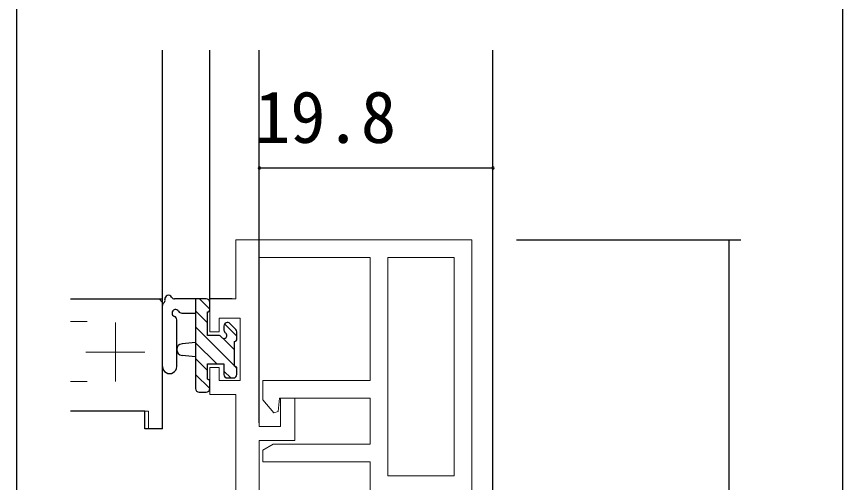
# Model space of a CAD drawing. Units: millimetres, scale not verified. Extents: x -567 to 567, y -403 to 403.
# Drawn here: x -169.5 to -99.5, y -98.2 to -58.8 of the extents above; entities that cross this region are included whole.
import ezdxf
from ezdxf.enums import TextEntityAlignment as Align

# ---------------------------------------------------------------- set-up
doc = ezdxf.new("R2010")
doc.units = ezdxf.units.MM
doc.header["$LTSCALE"] = 2
for name, color, linetype in [('0-0_0', 7, 'Continuous'), ('0-3_YKK_12', 2, 'Continuous'), ('0-4_YKK_13', 4, 'Continuous'), ('0-6_YKK_D', 6, 'Continuous')]:
    doc.layers.add(name, color=color, linetype=linetype)
doc.layers.add('0-2_YKK_11', color=7, linetype='Continuous', lineweight=18)
doc.styles.add('ＭＳ ゴシック', font='')
doc.styles.get('ＭＳ ゴシック').set_extended_font_data('MS Gothic')

msp = doc.modelspace()

# ---------------------------------------------------------------- linework, layer by layer
at = {"layer": '0-0_0'}
msp.add_line((-99.462, -48.099), (-99.462, -153.099), dxfattribs=at)
msp.add_lwpolyline([(-169.462, -48.099), (-169.462, -153.099), (-99.462, -153.099)], dxfattribs=at)
at = {"layer": '0-2_YKK_11'}
for p, q in [((-137.984, -79.184), (-137.984, -97.684)), ((-157.384, -82.684), (-164.884, -82.684)), ((-163.484, -84.614), (-164.884, -84.614)), ((-163.484, -84.614), (-164.884, -84.614)), ((-164.884, -89.684), (-163.484, -89.684))]:
    msp.add_line(p, q, dxfattribs=at)
at = {"layer": '0-2_YKK_11', "color": 2}
for p, q in [((-161.084, -84.684), (-161.084, -89.684)), ((-163.584, -87.184), (-158.584, -87.184))]:
    msp.add_line(p, q, dxfattribs=at)
at = {"layer": '0-2_YKK_11'}
for points in [[(-150.884, -113.184), (-150.884, -90.784), (-153.084, -90.784), (-153.084, -88.484), (-152.284, -88.484), (-152.284, -89.584), (-150.514, -89.584), (-150.514, -84.314), (-152.284, -84.314), (-152.284, -85.484), (-153.084, -85.484), (-153.084, -82.684), (-150.884, -82.684), (-150.884, -77.684), (-148.884, -77.684), (-148.884, -93.484), (-147.084, -93.484), (-147.084, -91.084), (-145.884, -91.084), (-145.884, -94.684), (-148.884, -94.684), (-148.884, -106.184)], [(-139.484, -99.684), (-139.484, -96.484), (-148.584, -96.484), (-148.584, -95.484), (-147.718, -94.984), (-139.484, -94.984), (-139.484, -91.084), (-147.184, -91.084), (-147.283, -92.21), (-147.665, -92.331), (-148.584, -91.235), (-148.584, -89.584), (-139.484, -89.584), (-139.484, -79.184), (-148.884, -79.184), (-148.884, -77.684), (-130.884, -77.684), (-130.884, -127.684)], [(-164.884, -92.184), (-158.284, -92.184), (-158.284, -93.684), (-157.084, -93.684), (-157.084, -92.184), (-157.084, -82.984), (-157.384, -82.684)]]:
    msp.add_lwpolyline(points, dxfattribs=at)
msp.add_lwpolyline([(-137.984, -79.184), (-137.984, -97.684), (-132.384, -97.684), (-132.384, -79.184)], close=True, dxfattribs=at)
at = {"layer": '0-3_YKK_12'}
for p, q in [((-157.084, -93.684), (-157.084, -61.632)), ((-148.884, -93.184), (-148.884, -61.632)), ((-129.084, -127.684), (-129.084, -61.632)), ((-164.884, -82.684), (-157.084, -82.684))]:
    msp.add_line(p, q, dxfattribs=at)
for points in [[(-151.184, -82.684), (-153.084, -82.684), (-153.084, -61.632)], [(-157.084, -93.684), (-158.584, -93.684), (-158.584, -92.184), (-164.884, -92.184)]]:
    msp.add_lwpolyline(points, dxfattribs=at)
at = {"layer": '0-4_YKK_13'}
for p, q in [((-157.084, -88.412), (-157.084, -83.25)), ((-157.084, -88.412), (-157.084, -83.25)), ((-153.384, -82.684), (-156.065, -82.684)), ((-153.384, -82.684), (-156.065, -82.684)), ((-154.284, -82.684), (-154.284, -90.284)), ((-154.284, -82.684), (-154.284, -90.284)), ((-153.084, -83.554), (-153.954, -82.684)), ((-153.084, -83.554), (-153.954, -82.684)), ((-153.084, -83.584), (-153.084, -82.984)), ((-153.084, -83.584), (-153.084, -82.984)), ((-155.465, -83.884), (-154.284, -83.884)), ((-155.465, -83.884), (-154.284, -83.884)), ((-153.284, -84.701), (-154.284, -83.701)), ((-153.284, -84.701), (-154.284, -83.701)), ((-155.884, -88.412), (-155.881, -84.451)), ((-155.884, -88.412), (-155.881, -84.451)), ((-150.984, -88.348), (-154.284, -85.048)), ((-150.984, -88.348), (-154.284, -85.048)), ((-151.884, -84.984), (-151.884, -85.323)), ((-151.884, -84.984), (-151.884, -85.323)), ((-150.784, -85.854), (-151.828, -84.81)), ((-150.784, -85.854), (-151.828, -84.81)), ((-150.872, -85.272), (-151.372, -84.772)), ((-150.872, -85.272), (-151.372, -84.772)), ((-150.984, -87.001), (-151.963, -86.021)), ((-150.984, -87.001), (-151.963, -86.021)), ((-150.784, -86.084), (-150.784, -85.484)), ((-150.784, -86.084), (-150.784, -85.484)), ((-154.284, -86.384), (-155.429, -86.486)), ((-154.284, -86.384), (-155.429, -86.486)), ((-152.495, -88.184), (-154.284, -86.395)), ((-152.495, -88.184), (-154.284, -86.395)), ((-150.984, -88.384), (-150.984, -86.284)), ((-150.984, -88.384), (-150.984, -86.284)), ((-154.284, -87.584), (-155.429, -87.482)), ((-154.284, -87.584), (-155.429, -87.482)), ((-153.284, -88.742), (-154.284, -87.742)), ((-153.284, -88.742), (-154.284, -87.742)), ((-151.295, -89.384), (-151.884, -88.795)), ((-151.295, -89.384), (-151.884, -88.795)), ((-150.788, -88.543), (-150.943, -88.388)), ((-150.788, -88.543), (-150.943, -88.389)), ((-150.784, -89.084), (-150.784, -88.584)), ((-150.784, -89.084), (-150.784, -88.584)), ((-153.084, -90.289), (-154.284, -89.089)), ((-153.084, -90.289), (-154.284, -89.089)), ((-151.584, -89.384), (-151.084, -89.384)), ((-151.584, -89.384), (-151.084, -89.384)), ((-153.084, -90.284), (-153.084, -89.684)), ((-153.084, -90.284), (-153.084, -89.684)), ((-153.984, -90.584), (-153.384, -90.584)), ((-153.984, -90.584), (-153.384, -90.584))]:
    msp.add_line(p, q, dxfattribs=at)
for points in [[(-152.345, -85.784), (-153.284, -85.784), (-153.284, -83.784)], [(-152.345, -85.784), (-153.284, -85.784), (-153.284, -83.784)], [(-153.284, -89.484), (-153.284, -88.184), (-151.884, -88.184), (-151.884, -89.084)], [(-153.284, -89.484), (-153.284, -88.184), (-151.884, -88.184), (-151.884, -89.084)]]:
    msp.add_lwpolyline(points, dxfattribs=at)
for centre, radius, start, end in [((-156.584, -82.684), 0.3, 30, 190.52878), ((-156.584, -82.684), 0.3, 30, 190.52878), ((-156.065, -82.384), 0.3, 210, 270), ((-156.065, -82.384), 0.3, 210, 270), ((-156.784, -83.25), 0.3, 130.52878, 180), ((-156.784, -83.25), 0.3, 130.52878, 180), ((-157.174, -82.794), 0.3, 310.52878, 10.52878), ((-157.174, -82.794), 0.3, 310.52878, 10.52878), ((-153.384, -82.984), 0.3, 0, 90), ((-153.384, -82.984), 0.3, 360, 90), ((-155.984, -83.884), 0.3, 30, 250.81024), ((-155.984, -83.884), 0.3, 30, 250.81024), ((-155.465, -83.584), 0.3, 210, 270), ((-155.465, -83.584), 0.3, 210, 270), ((-153.284, -83.584), 0.2, 270, 0), ((-153.284, -83.584), 0.2, 270, 360), ((-156.181, -84.451), 0.3, 359.95977, 70.81024), ((-156.181, -84.451), 0.3, 359.95977, 70.81024), ((-151.584, -84.984), 0.3, 45, 180), ((-151.584, -84.984), 0.3, 45, 180), ((-151.584, -85.323), 0.3, 180, 236.94427), ((-151.584, -85.323), 0.3, 180, 236.94427), ((-151.084, -85.484), 0.3, 0, 45), ((-151.084, -85.484), 0.3, 360, 45), ((-152.345, -86.084), 0.3, 33.05573, 90), ((-152.345, -86.084), 0.3, 33.05573, 90), ((-151.884, -85.784), 0.25, 213.05573, 56.94427), ((-151.884, -85.784), 0.25, 213.05573, 56.94427), ((-150.984, -86.084), 0.2, 270, 0), ((-150.984, -86.084), 0.2, 270, 360), ((-155.384, -86.984), 0.5, 95.09207, 264.90793), ((-155.384, -86.984), 0.5, 95.09207, 264.90793), ((-156.484, -88.412), 0.6, 179.95977, 359.95977), ((-156.484, -88.412), 0.6, 179.95977, 359.95977), ((-150.984, -88.584), 0.2, 0, 90), ((-150.984, -88.584), 0.2, 360, 90), ((-153.284, -89.684), 0.2, 0, 90), ((-153.284, -89.684), 0.2, 360, 90), ((-151.584, -89.084), 0.3, 180, 270), ((-151.584, -89.084), 0.3, 180, 270), ((-151.084, -89.084), 0.3, 270, 0), ((-151.084, -89.084), 0.3, 270, 360), ((-153.984, -90.284), 0.3, 180, 270), ((-153.984, -90.284), 0.3, 180, 270), ((-153.384, -90.284), 0.3, 270, 0), ((-153.384, -90.284), 0.3, 270, 360)]:
    msp.add_arc(centre, radius, start, end, dxfattribs=at)
at = {"layer": '0-6_YKK_D'}
for p, q in [((-148.884, -71.595), (-129.084, -71.595)), ((-127.084, -77.684), (-108.084, -77.684)), ((-127.084, -77.684), (-108.084, -77.684)), ((-109.084, -77.684), (-109.084, -131.184))]:
    msp.add_line(p, q, dxfattribs=at)
for centre, start, end in [((-148.884, -71.595), 0, 180), ((-148.884, -71.595), 0, 180), ((-148.884, -71.595), 180, 0), ((-148.884, -71.595), 180, 0), ((-129.084, -71.595), 0, 180), ((-129.084, -71.595), 180, 0)]:
    msp.add_arc(centre, 0.106, start, end, dxfattribs=at)

# ---------------------------------------------------------------- texts
at = {"layer": '0-6_YKK_D', "style": 'ＭＳ ゴシック'}
msp.add_text('19.8', height=4.399, dxfattribs=at).set_placement((-149.258, -70.795), align=Align.BOTTOM_LEFT)

doc.saveas('drawing.dxf')
